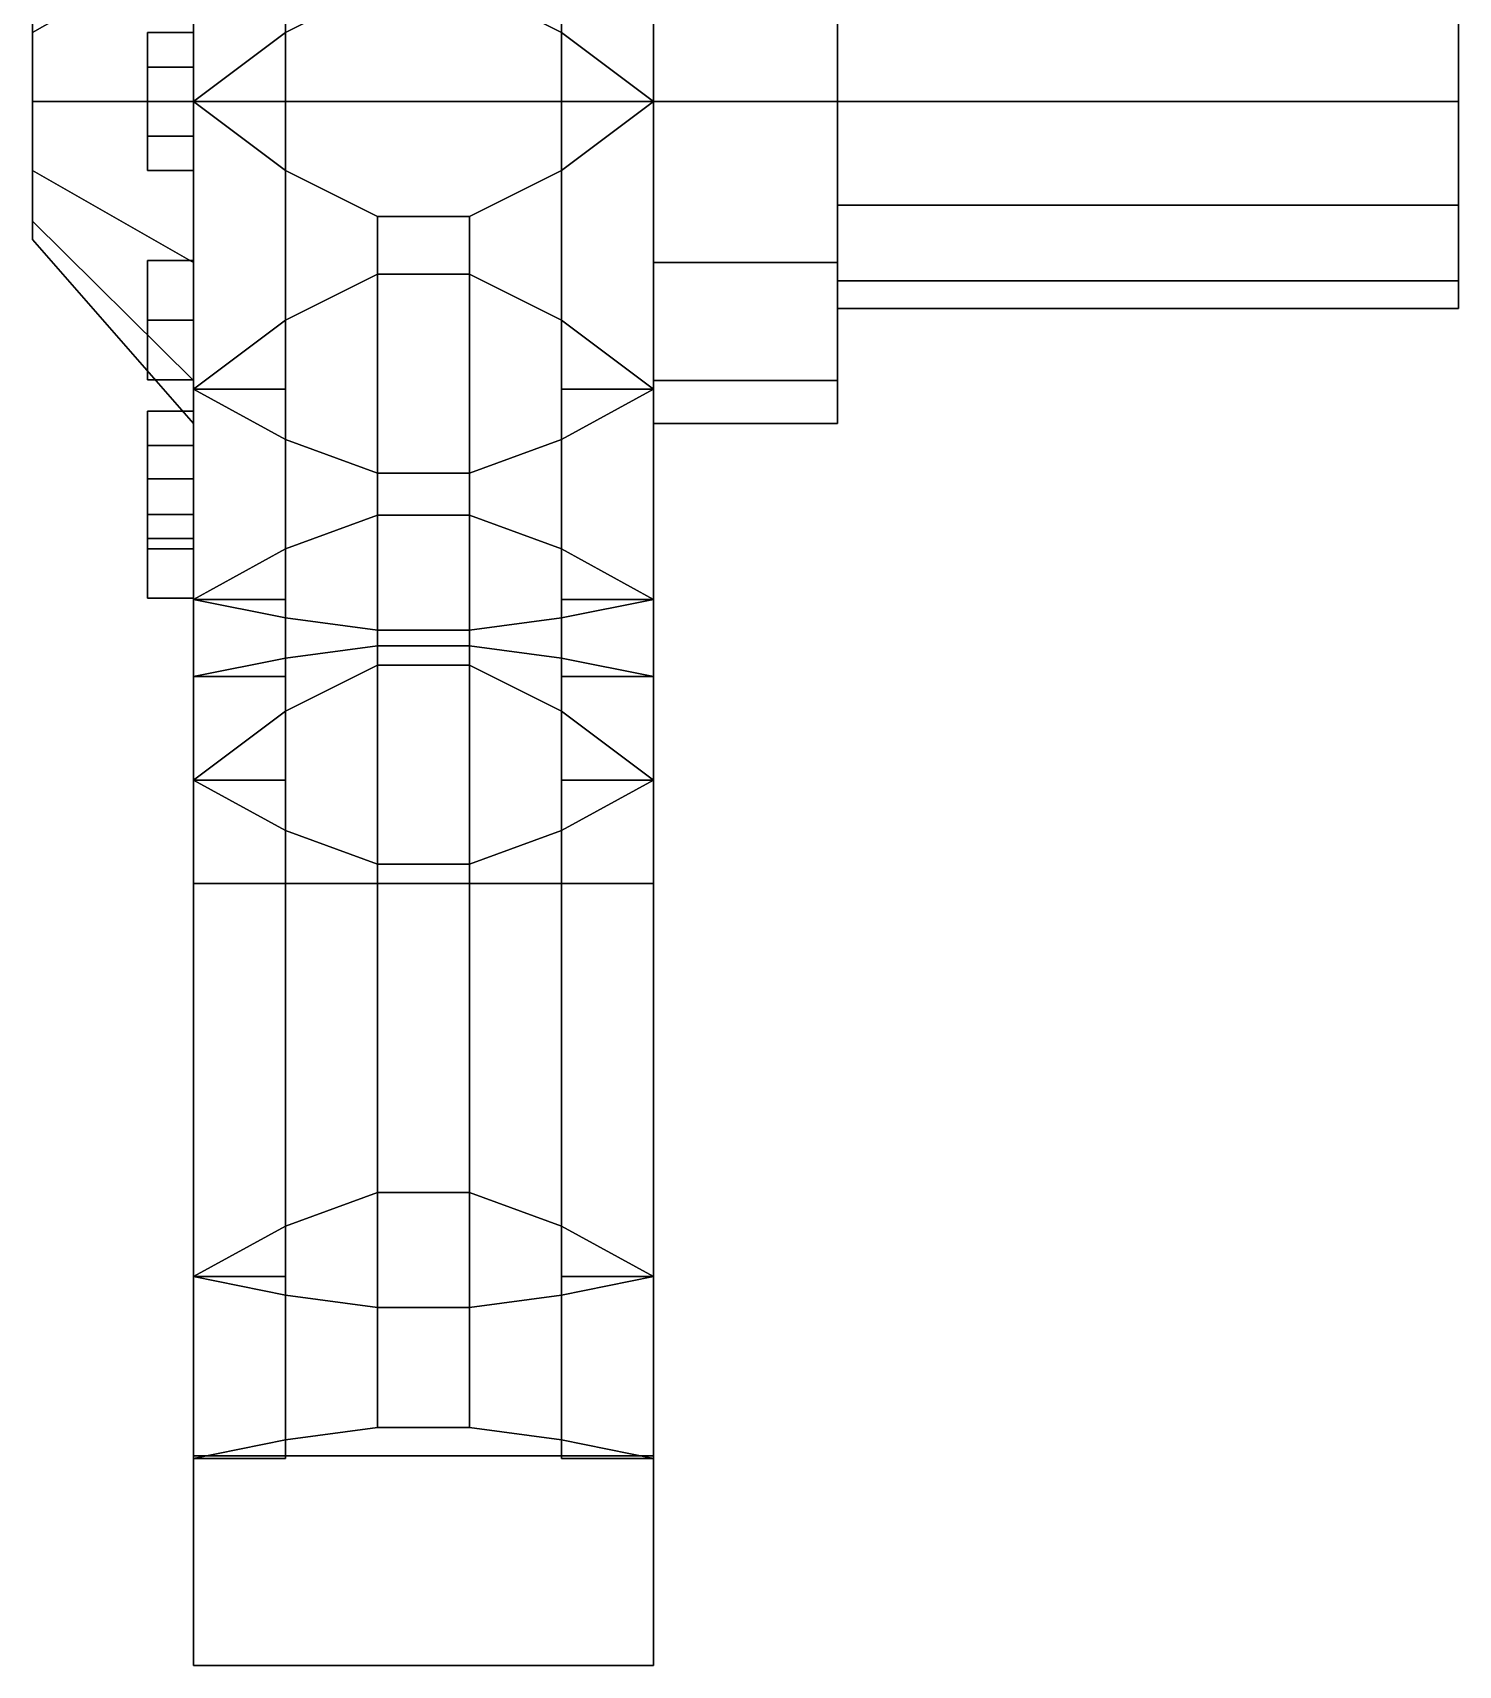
# Model space of a CAD drawing. Extents: x -0.93 to 0.93, y -0.68 to 0.68.
# Drawn here: x -0.93 to -0.31, y -0.68 to 0.03 of the extents above; entities that cross this region are included whole.
import ezdxf

# ---------------------------------------------------------------- set-up
doc = ezdxf.new("R2010")
doc.units = 0
doc.layers.add('WHEELS', color=2, linetype='CONTINUOUS')

msp = doc.modelspace()

# ---------------------------------------------------------------- linework, layer by layer
at = {"layer": 'WHEELS'}
for points in [[(-0.86, 0, -0.59), (-0.86, 0.295, -0.51095), (-0.86, 0.34, -0.5889), (-0.86, 0, -0.68)], [(-0.86, 0, -0.68), (-0.86, 0.34, -0.5889), (-0.66, 0.34, -0.5889), (-0.66, 0, -0.68)], [(-0.86, 0.295, 0.51095), (-0.86, 0, 0.59), (-0.86, 0, 0.68), (-0.86, 0.34, 0.5889)], [(-0.86, 0.34, 0.5889), (-0.86, 0, 0.68), (-0.66, 0, 0.68), (-0.66, 0.34, 0.5889)], [(-0.66, 0, -0.68), (-0.66, 0.34, -0.5889), (-0.66, 0.295, -0.51095), (-0.66, 0, -0.59)], [(-0.66, 0.34, 0.5889), (-0.66, 0, 0.68), (-0.66, 0, 0.59), (-0.66, 0.295, 0.51095)], [(-0.86, 0.295, -0.51095), (-0.86, 0, -0.59), (-0.82, 0.03, -0.58196), (-0.82, 0.265, -0.51899)], [(-0.86, 0, 0.59), (-0.86, 0.295, 0.51095), (-0.82, 0.265, 0.51899), (-0.82, 0.03, 0.58196)], [(-0.7, 0.265, -0.51899), (-0.7, 0.03, -0.58196), (-0.66, 0, -0.59), (-0.66, 0.295, -0.51095)], [(-0.7, 0.03, 0.58196), (-0.7, 0.265, 0.51899), (-0.66, 0.295, 0.51095), (-0.66, 0, 0.59)], [(-0.82, 0.265, -0.51899), (-0.82, 0.03, -0.58196), (-0.78, 0.05, -0.5766), (-0.78, 0.245, -0.52435)], [(-0.74, 0.245, -0.52435), (-0.74, 0.05, -0.5766), (-0.7, 0.03, -0.58196), (-0.7, 0.265, -0.51899)], [(-0.74, 0.05, 0.5766), (-0.74, 0.245, 0.52435), (-0.7, 0.265, 0.51899), (-0.7, 0.03, 0.58196)], [(-0.86, 0.07, 0.12124), (-0.86, 0.12124, 0.07), (-0.93, 0.05196, 0.03), (-0.93, 0.03, 0.05196)], [(-0.86, 0.015, -0.21598), (-0.86, 0.095, -0.19454), (-0.86, 0.125, -0.21651), (-0.86, 0, -0.25)], [(-0.86, 0, -0.25), (-0.86, 0.125, -0.21651), (-0.82, 0.095, -0.22454), (-0.82, 0.03, -0.24196)], [(-0.86, 0.095, 0.19454), (-0.86, 0.015, 0.21598), (-0.86, 0, 0.25), (-0.86, 0.125, 0.21651)], [(-0.86, 0.125, 0.21651), (-0.86, 0, 0.25), (-0.82, 0.03, 0.24196), (-0.82, 0.095, 0.22454)], [(-0.7, 0.03, -0.24196), (-0.7, 0.095, -0.22454), (-0.66, 0.125, -0.21651), (-0.66, 0, -0.25)], [(-0.7, 0.095, 0.22454), (-0.7, 0.03, 0.24196), (-0.66, 0, 0.25), (-0.66, 0.125, 0.21651)], [(-0.66, 0, -0.25), (-0.66, 0.125, -0.21651), (-0.66, 0.07, -0.12124), (-0.66, 0, -0.14)], [(-0.66, 0.125, 0.21651), (-0.66, 0, 0.25), (-0.66, 0, 0.14), (-0.66, 0.07, 0.12124)], [(-0.86, 0.015, -0.21598), (-0.86, 0.03, -0.19), (-0.86, 0.06902, -0.17954), (-0.86, 0.095, -0.19454)], [(-0.86, 0.095, 0.19454), (-0.86, 0.06902, 0.17954), (-0.86, 0.03, 0.19), (-0.86, 0.015, 0.21598)], [(-0.82, 0.03, -0.24196), (-0.82, 0.095, -0.22454), (-0.78, 0.075, -0.2299), (-0.78, 0.05, -0.2366)], [(-0.74, 0.05, -0.2366), (-0.74, 0.075, -0.2299), (-0.7, 0.095, -0.22454), (-0.7, 0.03, -0.24196)], [(-0.86, 0.07, -0.12124), (-0.86, 0, -0.14), (-0.93, 0, -0.06), (-0.93, 0.03, -0.05196)], [(-0.86, 0, 0.14), (-0.86, 0.07, 0.12124), (-0.93, 0.03, 0.05196), (-0.93, 0, 0.06)], [(-0.86, 0.015, -0.16402), (-0.86, 0, -0.14), (-0.86, 0.07, -0.12124), (-0.86, 0.06902, -0.14954)], [(-0.86, 0.06902, 0.14954), (-0.86, 0.07, 0.12124), (-0.86, 0, 0.14), (-0.86, 0.015, 0.16402)], [(-0.86, 0.03, -0.19), (-0.86, 0.015, -0.16402), (-0.86, 0.06902, -0.14954), (-0.86, 0.06902, -0.17954)], [(-0.86, 0.06902, 0.17954), (-0.86, 0.06902, 0.14954), (-0.86, 0.015, 0.16402), (-0.86, 0.03, 0.19)], [(-0.66, 0, -0.14), (-0.66, 0.07, -0.12124), (-0.58, 0.07, -0.12124), (-0.58, 0, -0.14)], [(-0.66, 0.07, 0.12124), (-0.66, 0, 0.14), (-0.58, 0, 0.14), (-0.58, 0.07, 0.12124)], [(-0.58, 0, -0.14), (-0.58, 0.07, -0.12124), (-0.58, 0.045, -0.07794), (-0.58, 0, -0.09)], [(-0.58, 0.07, 0.12124), (-0.58, 0, 0.14), (-0.58, 0, 0.09), (-0.58, 0.045, 0.07794)], [(-0.93, -0.05196, -0.03), (-0.93, 0.06), (-0.93, 0.05196, -0.03), (-0.93, -0.03, -0.05196)], [(-0.93, -0.06), (-0.93, 0.05196, 0.03), (-0.93, 0.06), (-0.93, -0.05196, -0.03)], [(-0.93, -0.03, -0.05196), (-0.93, 0.05196, -0.03), (-0.93, 0.03, -0.05196), (-0.93, 0, -0.06)], [(-0.93, -0.05196, 0.03), (-0.93, 0.03, 0.05196), (-0.93, 0.05196, 0.03), (-0.93, -0.06)], [(-0.82, 0.03, -0.58196), (-0.82, 0.03, -0.24196), (-0.78, 0.05, -0.2366), (-0.78, 0.05, -0.5766)], [(-0.74, 0.05, -0.5766), (-0.74, 0.05, -0.2366), (-0.7, 0.03, -0.24196), (-0.7, 0.03, -0.58196)], [(-0.58, 0, -0.09), (-0.58, 0.045, -0.07794), (-0.31, 0.045, -0.07794), (-0.31, 0, -0.09)], [(-0.58, 0.045, 0.07794), (-0.58, 0, 0.09), (-0.31, 0, 0.09), (-0.31, 0.045, 0.07794)], [(-0.93, -0.03, 0.05196), (-0.93, 0, 0.06), (-0.93, 0.03, 0.05196), (-0.93, -0.05196, 0.03)], [(-0.88, 0.03, -0.19), (-0.88, 0.015, -0.16402), (-0.86, 0.015, -0.16402), (-0.86, 0.03, -0.19)], [(-0.88, -0.015, -0.16402), (-0.88, 0.015, -0.16402), (-0.88, 0.03, -0.19), (-0.88, -0.03, -0.19)], [(-0.88, 0.015, -0.21598), (-0.88, 0.03, -0.19), (-0.86, 0.03, -0.19), (-0.86, 0.015, -0.21598)], [(-0.88, -0.03, -0.19), (-0.88, 0.03, -0.19), (-0.88, 0.015, -0.21598), (-0.88, -0.015, -0.21598)], [(-0.88, 0.03, 0.19), (-0.88, -0.03, 0.19), (-0.88, -0.015, 0.21598), (-0.88, 0.015, 0.21598)], [(-0.88, 0.03, 0.19), (-0.88, 0.015, 0.21598), (-0.86, 0.015, 0.21598), (-0.86, 0.03, 0.19)], [(-0.88, 0.015, 0.16402), (-0.88, -0.015, 0.16402), (-0.88, -0.03, 0.19), (-0.88, 0.03, 0.19)], [(-0.88, 0.015, 0.16402), (-0.88, 0.03, 0.19), (-0.86, 0.03, 0.19), (-0.86, 0.015, 0.16402)], [(-0.86, 0, -0.59), (-0.82, 0, -0.59), (-0.82, 0.03, -0.58196), (-0.86, 0, -0.59)], [(-0.86, 0, -0.25), (-0.86, 0, -0.25), (-0.82, 0.03, -0.24196), (-0.82, 0, -0.25)], [(-0.86, 0, 0.25), (-0.86, 0, 0.25), (-0.82, 0, 0.25), (-0.82, 0.03, 0.24196)], [(-0.86, 0, 0.59), (-0.82, 0.03, 0.58196), (-0.82, 0, 0.59), (-0.86, 0, 0.59)], [(-0.82, 0, -0.59), (-0.82, 0, -0.25), (-0.82, 0.03, -0.24196), (-0.82, 0.03, -0.58196)], [(-0.82, 0.03, 0.58196), (-0.82, 0.03, 0.24196), (-0.82, 0, 0.25), (-0.82, 0, 0.59)], [(-0.7, 0.03, -0.58196), (-0.7, 0.03, -0.24196), (-0.7, 0, -0.25), (-0.7, 0, -0.59)], [(-0.7, 0.03, -0.58196), (-0.7, 0, -0.59), (-0.66, 0, -0.59)], [(-0.7, 0.03, -0.24196), (-0.66, 0, -0.25), (-0.66, 0, -0.25), (-0.7, 0, -0.25)], [(-0.7, 0, 0.59), (-0.7, 0, 0.25), (-0.7, 0.03, 0.24196), (-0.7, 0.03, 0.58196)], [(-0.7, 0, 0.25), (-0.66, 0, 0.25), (-0.66, 0, 0.25), (-0.7, 0.03, 0.24196)], [(-0.7, 0, 0.59), (-0.7, 0.03, 0.58196), (-0.66, 0, 0.59)], [(-0.88, -0.015, -0.21598), (-0.88, 0.015, -0.21598), (-0.86, 0.015, -0.21598), (-0.86, -0.015, -0.21598)], [(-0.88, 0.015, -0.16402), (-0.88, -0.015, -0.16402), (-0.86, -0.015, -0.16402), (-0.86, 0.015, -0.16402)], [(-0.88, -0.015, 0.16402), (-0.88, 0.015, 0.16402), (-0.86, 0.015, 0.16402), (-0.86, -0.015, 0.16402)], [(-0.88, 0.015, 0.21598), (-0.88, -0.015, 0.21598), (-0.86, -0.015, 0.21598), (-0.86, 0.015, 0.21598)], [(-0.86, -0.015, -0.21598), (-0.86, 0.015, -0.21598), (-0.86, 0, -0.25)], [(-0.86, 0.015, -0.16402), (-0.86, -0.015, -0.16402), (-0.86, 0, -0.14)], [(-0.86, -0.015, 0.16402), (-0.86, 0.015, 0.16402), (-0.86, 0, 0.14)], [(-0.86, 0.015, 0.21598), (-0.86, -0.015, 0.21598), (-0.86, 0, 0.25)], [(-0.86, 0, -0.14), (-0.86, -0.07, -0.12124), (-0.93, -0.03, -0.05196), (-0.93, 0, -0.06)], [(-0.86, -0.07, 0.12124), (-0.86, 0, 0.14), (-0.93, 0, 0.06), (-0.93, -0.03, 0.05196)], [(-0.86, -0.295, -0.51095), (-0.86, 0, -0.59), (-0.86, 0, -0.68), (-0.86, -0.34, -0.5889)], [(-0.86, 0, -0.59), (-0.86, -0.295, -0.51095), (-0.82, -0.265, -0.51899), (-0.82, -0.03, -0.58196)], [(-0.86, 0, -0.59), (-0.82, -0.03, -0.58196), (-0.82, 0, -0.59), (-0.86, 0, -0.59)], [(-0.86, -0.34, -0.5889), (-0.86, 0, -0.68), (-0.66, 0, -0.68), (-0.66, -0.34, -0.5889)], [(-0.86, -0.06902, -0.14954), (-0.86, -0.07, -0.12124), (-0.86, 0, -0.14), (-0.86, -0.015, -0.16402)], [(-0.86, 0, -0.25), (-0.86, 0, -0.25), (-0.82, 0, -0.25), (-0.82, -0.03, -0.24196)], [(-0.86, -0.125, -0.21651), (-0.86, 0, -0.25), (-0.82, -0.03, -0.24196), (-0.82, -0.095, -0.22454)], [(-0.86, 0, 0.59), (-0.86, -0.295, 0.51095), (-0.86, -0.34, 0.5889), (-0.86, 0, 0.68)], [(-0.86, -0.295, 0.51095), (-0.86, 0, 0.59), (-0.82, -0.03, 0.58196), (-0.82, -0.265, 0.51899)], [(-0.86, -0.015, 0.21598), (-0.86, -0.095, 0.19454), (-0.86, -0.125, 0.21651), (-0.86, 0, 0.25)], [(-0.86, -0.015, 0.16402), (-0.86, 0, 0.14), (-0.86, -0.07, 0.12124), (-0.86, -0.06902, 0.14954)], [(-0.86, 0, 0.25), (-0.86, 0, 0.25), (-0.82, -0.03, 0.24196), (-0.82, 0, 0.25)], [(-0.86, 0, 0.25), (-0.86, -0.125, 0.21651), (-0.82, -0.095, 0.22454), (-0.82, -0.03, 0.24196)], [(-0.86, 0, 0.59), (-0.82, 0, 0.59), (-0.82, -0.03, 0.58196), (-0.86, 0, 0.59)], [(-0.86, 0, 0.68), (-0.86, -0.34, 0.5889), (-0.66, -0.34, 0.5889), (-0.66, 0, 0.68)], [(-0.82, -0.03, -0.58196), (-0.82, -0.03, -0.24196), (-0.82, 0, -0.25), (-0.82, 0, -0.59)], [(-0.82, 0, 0.59), (-0.82, 0, 0.25), (-0.82, -0.03, 0.24196), (-0.82, -0.03, 0.58196)], [(-0.7, 0, -0.59), (-0.7, 0, -0.25), (-0.7, -0.03, -0.24196), (-0.7, -0.03, -0.58196)], [(-0.7, -0.03, -0.58196), (-0.7, -0.265, -0.51899), (-0.66, -0.295, -0.51095), (-0.66, 0, -0.59)], [(-0.7, 0, -0.59), (-0.7, -0.03, -0.58196), (-0.66, 0, -0.59)], [(-0.7, 0, -0.25), (-0.66, 0, -0.25), (-0.66, 0, -0.25), (-0.7, -0.03, -0.24196)], [(-0.7, -0.095, -0.22454), (-0.7, -0.03, -0.24196), (-0.66, 0, -0.25), (-0.66, -0.125, -0.21651)], [(-0.7, -0.265, 0.51899), (-0.7, -0.03, 0.58196), (-0.66, 0, 0.59), (-0.66, -0.295, 0.51095)], [(-0.7, -0.03, 0.58196), (-0.7, -0.03, 0.24196), (-0.7, 0, 0.25), (-0.7, 0, 0.59)], [(-0.7, -0.03, 0.24196), (-0.66, 0, 0.25), (-0.66, 0, 0.25), (-0.7, 0, 0.25)], [(-0.7, -0.03, 0.24196), (-0.7, -0.095, 0.22454), (-0.66, -0.125, 0.21651), (-0.66, 0, 0.25)], [(-0.7, -0.03, 0.58196), (-0.7, 0, 0.59), (-0.66, 0, 0.59)], [(-0.66, -0.34, -0.5889), (-0.66, 0, -0.68), (-0.66, 0, -0.59), (-0.66, -0.295, -0.51095)], [(-0.66, -0.125, -0.21651), (-0.66, 0, -0.25), (-0.66, 0, -0.14), (-0.66, -0.07, -0.12124)], [(-0.66, 0, 0.68), (-0.66, -0.34, 0.5889), (-0.66, -0.295, 0.51095), (-0.66, 0, 0.59)], [(-0.58, -0.07, -0.12124), (-0.58, 0, -0.14), (-0.58, 0, -0.09), (-0.58, -0.045, -0.07794)], [(-0.58, -0.045, -0.07794), (-0.58, 0, -0.09), (-0.31, 0, -0.09), (-0.31, -0.045, -0.07794)], [(-0.58, 0, 0.09), (-0.58, -0.045, 0.07794), (-0.31, -0.045, 0.07794), (-0.31, 0, 0.09)], [(-0.58, 0, 0.14), (-0.58, -0.07, 0.12124), (-0.58, -0.045, 0.07794), (-0.58, 0, 0.09)], [(-0.86, -0.095, -0.19454), (-0.86, -0.015, -0.21598), (-0.86, 0, -0.25), (-0.86, -0.125, -0.21651)], [(-0.66, -0.07, -0.12124), (-0.66, 0, -0.14), (-0.58, 0, -0.14), (-0.58, -0.07, -0.12124)], [(-0.66, 0, 0.25), (-0.66, -0.125, 0.21651), (-0.66, -0.07, 0.12124), (-0.66, 0, 0.14)], [(-0.66, 0, 0.14), (-0.66, -0.07, 0.12124), (-0.58, -0.07, 0.12124), (-0.58, 0, 0.14)], [(-0.88, -0.015, -0.16402), (-0.88, -0.03, -0.19), (-0.86, -0.03, -0.19), (-0.86, -0.015, -0.16402)], [(-0.88, -0.03, -0.19), (-0.88, -0.015, -0.21598), (-0.86, -0.015, -0.21598), (-0.86, -0.03, -0.19)], [(-0.88, -0.015, 0.21598), (-0.88, -0.03, 0.19), (-0.86, -0.03, 0.19), (-0.86, -0.015, 0.21598)], [(-0.88, -0.03, 0.19), (-0.88, -0.015, 0.16402), (-0.86, -0.015, 0.16402), (-0.86, -0.03, 0.19)], [(-0.86, -0.06902, -0.17954), (-0.86, -0.06902, -0.14954), (-0.86, -0.015, -0.16402), (-0.86, -0.03, -0.19)], [(-0.86, -0.095, -0.19454), (-0.86, -0.06902, -0.17954), (-0.86, -0.03, -0.19), (-0.86, -0.015, -0.21598)], [(-0.86, -0.015, 0.21598), (-0.86, -0.03, 0.19), (-0.86, -0.06902, 0.17954), (-0.86, -0.095, 0.19454)], [(-0.86, -0.03, 0.19), (-0.86, -0.015, 0.16402), (-0.86, -0.06902, 0.14954), (-0.86, -0.06902, 0.17954)], [(-0.86, -0.07, -0.12124), (-0.86, -0.12124, -0.07), (-0.93, -0.05196, -0.03), (-0.93, -0.03, -0.05196)], [(-0.86, -0.12124, 0.07), (-0.86, -0.07, 0.12124), (-0.93, -0.03, 0.05196), (-0.93, -0.05196, 0.03)], [(-0.78, -0.05, -0.5766), (-0.78, -0.05, -0.2366), (-0.82, -0.03, -0.24196), (-0.82, -0.03, -0.58196)], [(-0.82, -0.03, -0.58196), (-0.82, -0.265, -0.51899), (-0.78, -0.245, -0.52435), (-0.78, -0.05, -0.5766)], [(-0.82, -0.095, -0.22454), (-0.82, -0.03, -0.24196), (-0.78, -0.05, -0.2366), (-0.78, -0.075, -0.2299)], [(-0.82, -0.265, 0.51899), (-0.82, -0.03, 0.58196), (-0.78, -0.05, 0.5766), (-0.78, -0.245, 0.52435)], [(-0.82, -0.03, 0.58196), (-0.82, -0.03, 0.24196), (-0.78, -0.05, 0.2366), (-0.78, -0.05, 0.5766)], [(-0.82, -0.03, 0.24196), (-0.82, -0.095, 0.22454), (-0.78, -0.075, 0.2299), (-0.78, -0.05, 0.2366)], [(-0.7, -0.03, -0.58196), (-0.7, -0.03, -0.24196), (-0.74, -0.05, -0.2366), (-0.74, -0.05, -0.5766)], [(-0.74, -0.05, -0.5766), (-0.74, -0.245, -0.52435), (-0.7, -0.265, -0.51899), (-0.7, -0.03, -0.58196)], [(-0.74, -0.075, -0.2299), (-0.74, -0.05, -0.2366), (-0.7, -0.03, -0.24196), (-0.7, -0.095, -0.22454)], [(-0.74, -0.245, 0.52435), (-0.74, -0.05, 0.5766), (-0.7, -0.03, 0.58196), (-0.7, -0.265, 0.51899)], [(-0.74, -0.05, 0.5766), (-0.74, -0.05, 0.2366), (-0.7, -0.03, 0.24196), (-0.7, -0.03, 0.58196)], [(-0.74, -0.05, 0.2366), (-0.74, -0.075, 0.2299), (-0.7, -0.095, 0.22454), (-0.7, -0.03, 0.24196)], [(-0.58, -0.12124, -0.07), (-0.58, -0.07, -0.12124), (-0.58, -0.045, -0.07794), (-0.58, -0.07794, -0.045)], [(-0.58, -0.07794, -0.045), (-0.58, -0.045, -0.07794), (-0.31, -0.045, -0.07794), (-0.31, -0.07794, -0.045)], [(-0.58, -0.045, 0.07794), (-0.58, -0.07794, 0.045), (-0.31, -0.07794, 0.045), (-0.31, -0.045, 0.07794)], [(-0.58, -0.07, 0.12124), (-0.58, -0.12124, 0.07), (-0.58, -0.07794, 0.045), (-0.58, -0.045, 0.07794)], [(-0.86, -0.12124, -0.07), (-0.86, -0.14), (-0.93, -0.06), (-0.93, -0.05196, -0.03)], [(-0.86, -0.14), (-0.86, -0.12124, 0.07), (-0.93, -0.05196, 0.03), (-0.93, -0.06)], [(-0.74, -0.05, -0.5766), (-0.74, -0.05, -0.2366), (-0.78, -0.05, -0.2366), (-0.78, -0.05, -0.5766)], [(-0.78, -0.05, -0.5766), (-0.78, -0.245, -0.52435), (-0.74, -0.245, -0.52435), (-0.74, -0.05, -0.5766)], [(-0.78, -0.075, -0.2299), (-0.78, -0.05, -0.2366), (-0.74, -0.05, -0.2366), (-0.74, -0.075, -0.2299)], [(-0.78, -0.245, 0.52435), (-0.78, -0.05, 0.5766), (-0.74, -0.05, 0.5766), (-0.74, -0.245, 0.52435)], [(-0.78, -0.05, 0.5766), (-0.78, -0.05, 0.2366), (-0.74, -0.05, 0.2366), (-0.74, -0.05, 0.5766)], [(-0.78, -0.05, 0.2366), (-0.78, -0.075, 0.2299), (-0.74, -0.075, 0.2299), (-0.74, -0.05, 0.2366)], [(-0.88, -0.06902, -0.17954), (-0.88, -0.06902, -0.14954), (-0.86, -0.06902, -0.14954), (-0.86, -0.06902, -0.17954)], [(-0.88, -0.06902, -0.14954), (-0.88, -0.095, -0.13454), (-0.86, -0.095, -0.13454), (-0.86, -0.06902, -0.14954)], [(-0.88, -0.095, -0.13454), (-0.88, -0.06902, -0.14954), (-0.88, -0.06902, -0.17954), (-0.88, -0.12098, -0.14954)], [(-0.88, -0.095, -0.19454), (-0.88, -0.06902, -0.17954), (-0.86, -0.06902, -0.17954), (-0.86, -0.095, -0.19454)], [(-0.88, -0.12098, -0.14954), (-0.88, -0.06902, -0.17954), (-0.88, -0.095, -0.19454), (-0.88, -0.12098, -0.17954)], [(-0.88, -0.095, 0.13454), (-0.88, -0.06902, 0.14954), (-0.86, -0.06902, 0.14954), (-0.86, -0.095, 0.13454)], [(-0.88, -0.06902, 0.14954), (-0.88, -0.06902, 0.17954), (-0.86, -0.06902, 0.17954), (-0.86, -0.06902, 0.14954)], [(-0.88, -0.06902, 0.14954), (-0.88, -0.095, 0.13454), (-0.88, -0.12098, 0.14954), (-0.88, -0.06902, 0.17954)], [(-0.88, -0.06902, 0.17954), (-0.88, -0.095, 0.19454), (-0.86, -0.095, 0.19454), (-0.86, -0.06902, 0.17954)], [(-0.88, -0.06902, 0.17954), (-0.88, -0.12098, 0.14954), (-0.88, -0.12098, 0.17954), (-0.88, -0.095, 0.19454)], [(-0.86, -0.06902, -0.14954), (-0.86, -0.095, -0.13454), (-0.86, -0.07, -0.12124)], [(-0.86, -0.095, 0.13454), (-0.86, -0.06902, 0.14954), (-0.86, -0.07, 0.12124)], [(-0.86, -0.13454, -0.095), (-0.86, -0.12124, -0.07), (-0.86, -0.07, -0.12124), (-0.86, -0.095, -0.13454)], [(-0.86, -0.095, 0.13454), (-0.86, -0.07, 0.12124), (-0.86, -0.12124, 0.07), (-0.86, -0.13454, 0.095)], [(-0.66, -0.12124, -0.07), (-0.66, -0.07, -0.12124), (-0.58, -0.07, -0.12124), (-0.58, -0.12124, -0.07)], [(-0.66, -0.21651, -0.125), (-0.66, -0.125, -0.21651), (-0.66, -0.07, -0.12124), (-0.66, -0.12124, -0.07)], [(-0.66, -0.125, 0.21651), (-0.66, -0.21651, 0.125), (-0.66, -0.12124, 0.07), (-0.66, -0.07, 0.12124)], [(-0.66, -0.07, 0.12124), (-0.66, -0.12124, 0.07), (-0.58, -0.12124, 0.07), (-0.58, -0.07, 0.12124)], [(-0.82, -0.265, -0.51899), (-0.82, -0.095, -0.22454), (-0.78, -0.075, -0.2299), (-0.78, -0.245, -0.52435)], [(-0.78, -0.245, 0.52435), (-0.78, -0.075, 0.2299), (-0.82, -0.095, 0.22454), (-0.82, -0.265, 0.51899)], [(-0.78, -0.245, -0.52435), (-0.78, -0.075, -0.2299), (-0.74, -0.075, -0.2299), (-0.74, -0.245, -0.52435)], [(-0.74, -0.245, 0.52435), (-0.74, -0.075, 0.2299), (-0.78, -0.075, 0.2299), (-0.78, -0.245, 0.52435)], [(-0.74, -0.245, -0.52435), (-0.74, -0.075, -0.2299), (-0.7, -0.095, -0.22454), (-0.7, -0.265, -0.51899)], [(-0.7, -0.265, 0.51899), (-0.7, -0.095, 0.22454), (-0.74, -0.075, 0.2299), (-0.74, -0.245, 0.52435)], [(-0.58, -0.09), (-0.58, -0.07794, -0.045), (-0.31, -0.07794, -0.045), (-0.31, -0.09)], [(-0.58, -0.07794, 0.045), (-0.58, -0.09), (-0.31, -0.09), (-0.31, -0.07794, 0.045)], [(-0.58, -0.12124, 0.07), (-0.58, -0.14), (-0.58, -0.09), (-0.58, -0.07794, 0.045)], [(-0.58, -0.14), (-0.58, -0.12124, -0.07), (-0.58, -0.07794, -0.045), (-0.58, -0.09)], [(-0.88, -0.12098, -0.17954), (-0.88, -0.095, -0.19454), (-0.86, -0.095, -0.19454), (-0.86, -0.12098, -0.17954)], [(-0.88, -0.095, -0.13454), (-0.88, -0.12098, -0.14954), (-0.86, -0.12098, -0.14954), (-0.86, -0.095, -0.13454)], [(-0.88, -0.095, 0.19454), (-0.88, -0.12098, 0.17954), (-0.86, -0.12098, 0.17954), (-0.86, -0.095, 0.19454)], [(-0.88, -0.12098, 0.14954), (-0.88, -0.095, 0.13454), (-0.86, -0.095, 0.13454), (-0.86, -0.12098, 0.14954)], [(-0.86, -0.14954, -0.12098), (-0.86, -0.13454, -0.095), (-0.86, -0.095, -0.13454), (-0.86, -0.12098, -0.14954)], [(-0.86, -0.12098, -0.17954), (-0.86, -0.095, -0.19454), (-0.86, -0.125, -0.21651)], [(-0.86, -0.125, -0.21651), (-0.86, -0.125, -0.21651), (-0.82, -0.095, -0.22454), (-0.82, -0.125, -0.21651)], [(-0.86, -0.095, 0.19454), (-0.86, -0.12098, 0.17954), (-0.86, -0.125, 0.21651)], [(-0.86, -0.12098, 0.14954), (-0.86, -0.095, 0.13454), (-0.86, -0.13454, 0.095), (-0.86, -0.14954, 0.12098)], [(-0.86, -0.125, 0.21651), (-0.86, -0.125, 0.21651), (-0.82, -0.125, 0.21651), (-0.82, -0.095, 0.22454)], [(-0.82, -0.295, -0.51095), (-0.82, -0.125, -0.21651), (-0.82, -0.095, -0.22454), (-0.82, -0.265, -0.51899)], [(-0.82, -0.265, 0.51899), (-0.82, -0.095, 0.22454), (-0.82, -0.125, 0.21651), (-0.82, -0.295, 0.51095)], [(-0.7, -0.265, -0.51899), (-0.7, -0.095, -0.22454), (-0.7, -0.125, -0.21651), (-0.7, -0.295, -0.51095)], [(-0.7, -0.095, -0.22454), (-0.66, -0.125, -0.21651), (-0.66, -0.125, -0.21651), (-0.7, -0.125, -0.21651)], [(-0.7, -0.125, 0.21651), (-0.66, -0.125, 0.21651), (-0.66, -0.125, 0.21651), (-0.7, -0.095, 0.22454)], [(-0.7, -0.295, 0.51095), (-0.7, -0.125, 0.21651), (-0.7, -0.095, 0.22454), (-0.7, -0.265, 0.51899)], [(-0.88, -0.12098, -0.14954), (-0.88, -0.12098, -0.17954), (-0.86, -0.12098, -0.17954), (-0.86, -0.12098, -0.14954)], [(-0.88, -0.12098, 0.17954), (-0.88, -0.12098, 0.14954), (-0.86, -0.12098, 0.14954), (-0.86, -0.12098, 0.17954)], [(-0.86, -0.17954, -0.12098), (-0.86, -0.12098, -0.17954), (-0.86, -0.125, -0.21651), (-0.86, -0.21651, -0.125)], [(-0.86, -0.17954, -0.12098), (-0.86, -0.14954, -0.12098), (-0.86, -0.12098, -0.14954), (-0.86, -0.12098, -0.17954)], [(-0.86, -0.12098, 0.17954), (-0.86, -0.17954, 0.12098), (-0.86, -0.21651, 0.125), (-0.86, -0.125, 0.21651)], [(-0.86, -0.12098, 0.17954), (-0.86, -0.12098, 0.14954), (-0.86, -0.14954, 0.12098), (-0.86, -0.17954, 0.12098)], [(-0.86, -0.13454, -0.095), (-0.86, -0.14954, -0.06902), (-0.86, -0.12124, -0.07)], [(-0.86, -0.16402, -0.015), (-0.86, -0.14), (-0.86, -0.12124, -0.07), (-0.86, -0.14954, -0.06902)], [(-0.86, -0.14954, 0.06902), (-0.86, -0.13454, 0.095), (-0.86, -0.12124, 0.07)], [(-0.86, -0.14954, 0.06902), (-0.86, -0.12124, 0.07), (-0.86, -0.14), (-0.86, -0.16402, 0.015)], [(-0.86, -0.125, -0.21651), (-0.86, -0.125, -0.21651), (-0.82, -0.125, -0.21651), (-0.82, -0.14696, -0.19454)], [(-0.86, -0.21651, -0.125), (-0.86, -0.125, -0.21651), (-0.82, -0.14696, -0.19454), (-0.82, -0.19454, -0.14696)], [(-0.86, -0.125, 0.21651), (-0.86, -0.125, 0.21651), (-0.82, -0.14696, 0.19454), (-0.82, -0.125, 0.21651)], [(-0.86, -0.125, 0.21651), (-0.86, -0.21651, 0.125), (-0.82, -0.19454, 0.14696), (-0.82, -0.14696, 0.19454)], [(-0.82, -0.31696, -0.48899), (-0.82, -0.14696, -0.19454), (-0.82, -0.125, -0.21651), (-0.82, -0.295, -0.51095)], [(-0.82, -0.295, 0.51095), (-0.82, -0.125, 0.21651), (-0.82, -0.14696, 0.19454), (-0.82, -0.31696, 0.48899)], [(-0.7, -0.295, -0.51095), (-0.7, -0.125, -0.21651), (-0.7, -0.14696, -0.19454), (-0.7, -0.31696, -0.48899)], [(-0.7, -0.125, -0.21651), (-0.66, -0.125, -0.21651), (-0.66, -0.125, -0.21651), (-0.7, -0.14696, -0.19454)], [(-0.7, -0.19454, -0.14696), (-0.7, -0.14696, -0.19454), (-0.66, -0.125, -0.21651), (-0.66, -0.21651, -0.125)], [(-0.7, -0.14696, 0.19454), (-0.66, -0.125, 0.21651), (-0.66, -0.125, 0.21651), (-0.7, -0.125, 0.21651)], [(-0.7, -0.14696, 0.19454), (-0.7, -0.19454, 0.14696), (-0.66, -0.21651, 0.125), (-0.66, -0.125, 0.21651)], [(-0.7, -0.31696, 0.48899), (-0.7, -0.14696, 0.19454), (-0.7, -0.125, 0.21651), (-0.7, -0.295, 0.51095)], [(-0.66, -0.25), (-0.66, -0.21651, -0.125), (-0.66, -0.12124, -0.07), (-0.66, -0.14)], [(-0.66, -0.14), (-0.66, -0.12124, -0.07), (-0.58, -0.12124, -0.07), (-0.58, -0.14)], [(-0.66, -0.12124, 0.07), (-0.66, -0.14), (-0.58, -0.14), (-0.58, -0.12124, 0.07)], [(-0.66, -0.21651, 0.125), (-0.66, -0.25), (-0.66, -0.14), (-0.66, -0.12124, 0.07)], [(-0.88, -0.14954, -0.12098), (-0.88, -0.13454, -0.095), (-0.86, -0.13454, -0.095), (-0.86, -0.14954, -0.12098)], [(-0.88, -0.14954, -0.06902), (-0.88, -0.13454, -0.095), (-0.88, -0.14954, -0.12098), (-0.88, -0.17954, -0.06902)], [(-0.88, -0.13454, -0.095), (-0.88, -0.14954, -0.06902), (-0.86, -0.14954, -0.06902), (-0.86, -0.13454, -0.095)], [(-0.88, -0.14954, 0.06902), (-0.88, -0.13454, 0.095), (-0.86, -0.13454, 0.095), (-0.86, -0.14954, 0.06902)], [(-0.88, -0.13454, 0.095), (-0.88, -0.14954, 0.12098), (-0.86, -0.14954, 0.12098), (-0.86, -0.13454, 0.095)], [(-0.88, -0.13454, 0.095), (-0.88, -0.14954, 0.06902), (-0.88, -0.17954, 0.06902), (-0.88, -0.14954, 0.12098)], [(-0.86, -0.16402, -0.015), (-0.86, -0.16402, 0.015), (-0.86, -0.14)], [(-0.78, -0.3316, -0.47435), (-0.78, -0.1616, -0.1799), (-0.82, -0.14696, -0.19454), (-0.82, -0.31696, -0.48899)], [(-0.82, -0.19454, -0.14696), (-0.82, -0.14696, -0.19454), (-0.78, -0.1616, -0.1799), (-0.78, -0.1799, -0.1616)], [(-0.82, -0.31696, 0.48899), (-0.82, -0.14696, 0.19454), (-0.78, -0.1616, 0.1799), (-0.78, -0.3316, 0.47435)], [(-0.82, -0.14696, 0.19454), (-0.82, -0.19454, 0.14696), (-0.78, -0.1799, 0.1616), (-0.78, -0.1616, 0.1799)], [(-0.7, -0.31696, -0.48899), (-0.7, -0.14696, -0.19454), (-0.74, -0.1616, -0.1799), (-0.74, -0.3316, -0.47435)], [(-0.74, -0.1799, -0.1616), (-0.74, -0.1616, -0.1799), (-0.7, -0.14696, -0.19454), (-0.7, -0.19454, -0.14696)], [(-0.74, -0.3316, 0.47435), (-0.74, -0.1616, 0.1799), (-0.7, -0.14696, 0.19454), (-0.7, -0.31696, 0.48899)], [(-0.74, -0.1616, 0.1799), (-0.74, -0.1799, 0.1616), (-0.7, -0.19454, 0.14696), (-0.7, -0.14696, 0.19454)], [(-0.88, -0.17954, -0.06902), (-0.88, -0.14954, -0.12098), (-0.88, -0.17954, -0.12098), (-0.88, -0.19454, -0.095)], [(-0.88, -0.17954, -0.12098), (-0.88, -0.14954, -0.12098), (-0.86, -0.14954, -0.12098), (-0.86, -0.17954, -0.12098)], [(-0.88, -0.14954, -0.06902), (-0.88, -0.17954, -0.06902), (-0.86, -0.17954, -0.06902), (-0.86, -0.14954, -0.06902)], [(-0.88, -0.17954, 0.06902), (-0.88, -0.14954, 0.06902), (-0.86, -0.14954, 0.06902), (-0.86, -0.17954, 0.06902)], [(-0.88, -0.14954, 0.12098), (-0.88, -0.17954, 0.12098), (-0.86, -0.17954, 0.12098), (-0.86, -0.14954, 0.12098)], [(-0.88, -0.14954, 0.12098), (-0.88, -0.17954, 0.06902), (-0.88, -0.19454, 0.095), (-0.88, -0.17954, 0.12098)], [(-0.86, -0.19, -0.03), (-0.86, -0.16402, -0.015), (-0.86, -0.14954, -0.06902), (-0.86, -0.17954, -0.06902)], [(-0.86, -0.17954, 0.06902), (-0.86, -0.14954, 0.06902), (-0.86, -0.16402, 0.015), (-0.86, -0.19, 0.03)], [(-0.74, -0.3316, -0.47435), (-0.74, -0.1616, -0.1799), (-0.78, -0.1616, -0.1799), (-0.78, -0.3316, -0.47435)], [(-0.78, -0.1799, -0.1616), (-0.78, -0.1616, -0.1799), (-0.74, -0.1616, -0.1799), (-0.74, -0.1799, -0.1616)], [(-0.78, -0.3316, 0.47435), (-0.78, -0.1616, 0.1799), (-0.74, -0.1616, 0.1799), (-0.74, -0.3316, 0.47435)], [(-0.78, -0.1616, 0.1799), (-0.78, -0.1799, 0.1616), (-0.74, -0.1799, 0.1616), (-0.74, -0.1616, 0.1799)], [(-0.88, -0.19, -0.03), (-0.88, -0.16402, -0.015), (-0.86, -0.16402, -0.015), (-0.86, -0.19, -0.03)], [(-0.88, -0.16402, -0.015), (-0.88, -0.16402, 0.015), (-0.86, -0.16402, 0.015), (-0.86, -0.16402, -0.015)], [(-0.88, -0.16402, 0.015), (-0.88, -0.19, 0.03), (-0.86, -0.19, 0.03), (-0.86, -0.16402, 0.015)], [(-0.88, -0.16402, 0.015), (-0.88, -0.16402, -0.015), (-0.88, -0.19, -0.03), (-0.88, -0.19, 0.03)], [(-0.88, -0.19454, -0.095), (-0.88, -0.17954, -0.12098), (-0.86, -0.17954, -0.12098), (-0.86, -0.19454, -0.095)], [(-0.88, -0.17954, -0.06902), (-0.88, -0.19454, -0.095), (-0.86, -0.19454, -0.095), (-0.86, -0.17954, -0.06902)], [(-0.88, -0.17954, 0.12098), (-0.88, -0.19454, 0.095), (-0.86, -0.19454, 0.095), (-0.86, -0.17954, 0.12098)], [(-0.88, -0.19454, 0.095), (-0.88, -0.17954, 0.06902), (-0.86, -0.17954, 0.06902), (-0.86, -0.19454, 0.095)], [(-0.86, -0.19454, -0.095), (-0.86, -0.17954, -0.12098), (-0.86, -0.21651, -0.125)], [(-0.86, -0.17954, 0.12098), (-0.86, -0.19454, 0.095), (-0.86, -0.21651, 0.125)], [(-0.86, -0.21598, -0.015), (-0.86, -0.19, -0.03), (-0.86, -0.17954, -0.06902), (-0.86, -0.19454, -0.095)], [(-0.86, -0.19454, 0.095), (-0.86, -0.17954, 0.06902), (-0.86, -0.19, 0.03), (-0.86, -0.21598, 0.015)], [(-0.82, -0.48899, -0.31696), (-0.82, -0.19454, -0.14696), (-0.78, -0.1799, -0.1616), (-0.78, -0.47435, -0.3316)], [(-0.78, -0.47435, 0.3316), (-0.78, -0.1799, 0.1616), (-0.82, -0.19454, 0.14696), (-0.82, -0.48899, 0.31696)], [(-0.78, -0.47435, -0.3316), (-0.78, -0.1799, -0.1616), (-0.74, -0.1799, -0.1616), (-0.74, -0.47435, -0.3316)], [(-0.74, -0.47435, 0.3316), (-0.74, -0.1799, 0.1616), (-0.78, -0.1799, 0.1616), (-0.78, -0.47435, 0.3316)], [(-0.74, -0.47435, -0.3316), (-0.74, -0.1799, -0.1616), (-0.7, -0.19454, -0.14696), (-0.7, -0.48899, -0.31696)], [(-0.7, -0.48899, 0.31696), (-0.7, -0.19454, 0.14696), (-0.74, -0.1799, 0.1616), (-0.74, -0.47435, 0.3316)], [(-0.88, -0.19, 0.03), (-0.88, -0.21598, 0.015), (-0.86, -0.21598, 0.015), (-0.86, -0.19, 0.03)], [(-0.88, -0.21598, -0.015), (-0.88, -0.19, -0.03), (-0.86, -0.19, -0.03), (-0.86, -0.21598, -0.015)], [(-0.88, -0.19, 0.03), (-0.88, -0.19, -0.03), (-0.88, -0.21598, -0.015), (-0.88, -0.21598, 0.015)], [(-0.86, -0.21598, -0.015), (-0.86, -0.19454, -0.095), (-0.86, -0.21651, -0.125), (-0.86, -0.25)], [(-0.86, -0.21651, -0.125), (-0.86, -0.21651, -0.125), (-0.82, -0.19454, -0.14696), (-0.82, -0.21651, -0.125)], [(-0.86, -0.19454, 0.095), (-0.86, -0.21598, 0.015), (-0.86, -0.25), (-0.86, -0.21651, 0.125)], [(-0.86, -0.21651, 0.125), (-0.86, -0.21651, 0.125), (-0.82, -0.21651, 0.125), (-0.82, -0.19454, 0.14696)], [(-0.82, -0.51095, -0.295), (-0.82, -0.21651, -0.125), (-0.82, -0.19454, -0.14696), (-0.82, -0.48899, -0.31696)], [(-0.82, -0.48899, 0.31696), (-0.82, -0.19454, 0.14696), (-0.82, -0.21651, 0.125), (-0.82, -0.51095, 0.295)], [(-0.7, -0.19454, -0.14696), (-0.66, -0.21651, -0.125), (-0.66, -0.21651, -0.125), (-0.7, -0.21651, -0.125)], [(-0.7, -0.48899, -0.31696), (-0.7, -0.19454, -0.14696), (-0.7, -0.21651, -0.125), (-0.7, -0.51095, -0.295)], [(-0.7, -0.51095, 0.295), (-0.7, -0.21651, 0.125), (-0.7, -0.19454, 0.14696), (-0.7, -0.48899, 0.31696)], [(-0.7, -0.21651, 0.125), (-0.66, -0.21651, 0.125), (-0.66, -0.21651, 0.125), (-0.7, -0.19454, 0.14696)], [(-0.88, -0.21598, 0.015), (-0.88, -0.21598, -0.015), (-0.86, -0.21598, -0.015), (-0.86, -0.21598, 0.015)], [(-0.86, -0.21598, 0.015), (-0.86, -0.21598, -0.015), (-0.86, -0.25)], [(-0.86, -0.21651, -0.125), (-0.86, -0.21651, -0.125), (-0.82, -0.21651, -0.125), (-0.82, -0.22454, -0.095)], [(-0.86, -0.25), (-0.86, -0.21651, -0.125), (-0.82, -0.22454, -0.095), (-0.82, -0.24196, -0.03)], [(-0.86, -0.21651, 0.125), (-0.86, -0.21651, 0.125), (-0.82, -0.22454, 0.095), (-0.82, -0.21651, 0.125)], [(-0.86, -0.21651, 0.125), (-0.86, -0.25), (-0.82, -0.24196, 0.03), (-0.82, -0.22454, 0.095)], [(-0.82, -0.51899, -0.265), (-0.82, -0.22454, -0.095), (-0.82, -0.21651, -0.125), (-0.82, -0.51095, -0.295)], [(-0.82, -0.51095, 0.295), (-0.82, -0.21651, 0.125), (-0.82, -0.22454, 0.095), (-0.82, -0.51899, 0.265)], [(-0.7, -0.21651, -0.125), (-0.66, -0.21651, -0.125), (-0.66, -0.21651, -0.125), (-0.7, -0.22454, -0.095)], [(-0.7, -0.24196, -0.03), (-0.7, -0.22454, -0.095), (-0.66, -0.21651, -0.125), (-0.66, -0.25)], [(-0.7, -0.51095, -0.295), (-0.7, -0.21651, -0.125), (-0.7, -0.22454, -0.095), (-0.7, -0.51899, -0.265)], [(-0.7, -0.51899, 0.265), (-0.7, -0.22454, 0.095), (-0.7, -0.21651, 0.125), (-0.7, -0.51095, 0.295)], [(-0.7, -0.22454, 0.095), (-0.66, -0.21651, 0.125), (-0.66, -0.21651, 0.125), (-0.7, -0.21651, 0.125)], [(-0.7, -0.22454, 0.095), (-0.7, -0.24196, 0.03), (-0.66, -0.25), (-0.66, -0.21651, 0.125)], [(-0.78, -0.52435, -0.245), (-0.78, -0.2299, -0.075), (-0.82, -0.22454, -0.095), (-0.82, -0.51899, -0.265)], [(-0.82, -0.51899, 0.265), (-0.82, -0.22454, 0.095), (-0.78, -0.2299, 0.075), (-0.78, -0.52435, 0.245)], [(-0.82, -0.24196, -0.03), (-0.82, -0.22454, -0.095), (-0.78, -0.2299, -0.075), (-0.78, -0.2366, -0.05)], [(-0.82, -0.22454, 0.095), (-0.82, -0.24196, 0.03), (-0.78, -0.2366, 0.05), (-0.78, -0.2299, 0.075)], [(-0.7, -0.51899, -0.265), (-0.7, -0.22454, -0.095), (-0.74, -0.2299, -0.075), (-0.74, -0.52435, -0.245)], [(-0.74, -0.52435, 0.245), (-0.74, -0.2299, 0.075), (-0.7, -0.22454, 0.095), (-0.7, -0.51899, 0.265)], [(-0.74, -0.2366, -0.05), (-0.74, -0.2299, -0.075), (-0.7, -0.22454, -0.095), (-0.7, -0.24196, -0.03)], [(-0.74, -0.2299, 0.075), (-0.74, -0.2366, 0.05), (-0.7, -0.24196, 0.03), (-0.7, -0.22454, 0.095)], [(-0.74, -0.52435, -0.245), (-0.74, -0.2299, -0.075), (-0.78, -0.2299, -0.075), (-0.78, -0.52435, -0.245)], [(-0.78, -0.52435, 0.245), (-0.78, -0.2299, 0.075), (-0.74, -0.2299, 0.075), (-0.74, -0.52435, 0.245)], [(-0.78, -0.2366, -0.05), (-0.78, -0.2299, -0.075), (-0.74, -0.2299, -0.075), (-0.74, -0.2366, -0.05)], [(-0.78, -0.2299, 0.075), (-0.78, -0.2366, 0.05), (-0.74, -0.2366, 0.05), (-0.74, -0.2299, 0.075)], [(-0.82, -0.58196, -0.03), (-0.82, -0.24196, -0.03), (-0.78, -0.2366, -0.05), (-0.78, -0.5766, -0.05)], [(-0.78, -0.5766, 0.05), (-0.78, -0.2366, 0.05), (-0.82, -0.24196, 0.03), (-0.82, -0.58196, 0.03)], [(-0.78, -0.5766, -0.05), (-0.78, -0.2366, -0.05), (-0.74, -0.2366, -0.05), (-0.74, -0.5766, -0.05)], [(-0.74, -0.5766, 0.05), (-0.74, -0.2366, 0.05), (-0.78, -0.2366, 0.05), (-0.78, -0.5766, 0.05)], [(-0.74, -0.5766, -0.05), (-0.74, -0.2366, -0.05), (-0.7, -0.24196, -0.03), (-0.7, -0.58196, -0.03)], [(-0.7, -0.58196, 0.03), (-0.7, -0.24196, 0.03), (-0.74, -0.2366, 0.05), (-0.74, -0.5766, 0.05)], [(-0.86, -0.25), (-0.86, -0.25), (-0.82, -0.24196, -0.03), (-0.82, -0.25)], [(-0.86, -0.25), (-0.86, -0.25), (-0.82, -0.25), (-0.82, -0.24196, 0.03)], [(-0.82, -0.59), (-0.82, -0.25), (-0.82, -0.24196, -0.03), (-0.82, -0.58196, -0.03)], [(-0.82, -0.58196, 0.03), (-0.82, -0.24196, 0.03), (-0.82, -0.25), (-0.82, -0.59)], [(-0.7, -0.58196, -0.03), (-0.7, -0.24196, -0.03), (-0.7, -0.25), (-0.7, -0.59)], [(-0.7, -0.59), (-0.7, -0.25), (-0.7, -0.24196, 0.03), (-0.7, -0.58196, 0.03)], [(-0.7, -0.24196, -0.03), (-0.66, -0.25), (-0.66, -0.25), (-0.7, -0.25)], [(-0.7, -0.25), (-0.66, -0.25), (-0.66, -0.25), (-0.7, -0.24196, 0.03)], [(-0.86, -0.295, -0.51095), (-0.82, -0.295, -0.51095), (-0.82, -0.265, -0.51899), (-0.86, -0.295, -0.51095)], [(-0.86, -0.295, 0.51095), (-0.82, -0.265, 0.51899), (-0.82, -0.295, 0.51095), (-0.86, -0.295, 0.51095)], [(-0.7, -0.265, -0.51899), (-0.7, -0.295, -0.51095), (-0.66, -0.295, -0.51095)], [(-0.7, -0.295, 0.51095), (-0.7, -0.265, 0.51899), (-0.66, -0.295, 0.51095)], [(-0.86, -0.51095, -0.295), (-0.86, -0.295, -0.51095), (-0.86, -0.34, -0.5889), (-0.86, -0.5889, -0.34)], [(-0.86, -0.295, -0.51095), (-0.86, -0.51095, -0.295), (-0.82, -0.48899, -0.31696), (-0.82, -0.31696, -0.48899)], [(-0.86, -0.295, -0.51095), (-0.82, -0.31696, -0.48899), (-0.82, -0.295, -0.51095), (-0.86, -0.295, -0.51095)], [(-0.86, -0.295, 0.51095), (-0.86, -0.51095, 0.295), (-0.86, -0.5889, 0.34), (-0.86, -0.34, 0.5889)], [(-0.86, -0.51095, 0.295), (-0.86, -0.295, 0.51095), (-0.82, -0.31696, 0.48899), (-0.82, -0.48899, 0.31696)], [(-0.86, -0.295, 0.51095), (-0.82, -0.295, 0.51095), (-0.82, -0.31696, 0.48899), (-0.86, -0.295, 0.51095)], [(-0.7, -0.31696, -0.48899), (-0.7, -0.48899, -0.31696), (-0.66, -0.51095, -0.295), (-0.66, -0.295, -0.51095)], [(-0.7, -0.295, -0.51095), (-0.7, -0.31696, -0.48899), (-0.66, -0.295, -0.51095)], [(-0.7, -0.48899, 0.31696), (-0.7, -0.31696, 0.48899), (-0.66, -0.295, 0.51095), (-0.66, -0.51095, 0.295)], [(-0.7, -0.31696, 0.48899), (-0.7, -0.295, 0.51095), (-0.66, -0.295, 0.51095)], [(-0.66, -0.5889, -0.34), (-0.66, -0.34, -0.5889), (-0.66, -0.295, -0.51095), (-0.66, -0.51095, -0.295)], [(-0.66, -0.34, 0.5889), (-0.66, -0.5889, 0.34), (-0.66, -0.51095, 0.295), (-0.66, -0.295, 0.51095)], [(-0.82, -0.31696, -0.48899), (-0.82, -0.48899, -0.31696), (-0.78, -0.47435, -0.3316), (-0.78, -0.3316, -0.47435)], [(-0.82, -0.48899, 0.31696), (-0.82, -0.31696, 0.48899), (-0.78, -0.3316, 0.47435), (-0.78, -0.47435, 0.3316)], [(-0.74, -0.3316, -0.47435), (-0.74, -0.47435, -0.3316), (-0.7, -0.48899, -0.31696), (-0.7, -0.31696, -0.48899)], [(-0.74, -0.47435, 0.3316), (-0.74, -0.3316, 0.47435), (-0.7, -0.31696, 0.48899), (-0.7, -0.48899, 0.31696)], [(-0.78, -0.3316, -0.47435), (-0.78, -0.47435, -0.3316), (-0.74, -0.47435, -0.3316), (-0.74, -0.3316, -0.47435)], [(-0.78, -0.47435, 0.3316), (-0.78, -0.3316, 0.47435), (-0.74, -0.3316, 0.47435), (-0.74, -0.47435, 0.3316)], [(-0.86, -0.5889, -0.34), (-0.86, -0.34, -0.5889), (-0.66, -0.34, -0.5889), (-0.66, -0.5889, -0.34)], [(-0.86, -0.34, 0.5889), (-0.86, -0.5889, 0.34), (-0.66, -0.5889, 0.34), (-0.66, -0.34, 0.5889)], [(-0.86, -0.51095, -0.295), (-0.82, -0.51095, -0.295), (-0.82, -0.48899, -0.31696), (-0.86, -0.51095, -0.295)], [(-0.86, -0.51095, 0.295), (-0.82, -0.48899, 0.31696), (-0.82, -0.51095, 0.295), (-0.86, -0.51095, 0.295)], [(-0.7, -0.48899, -0.31696), (-0.7, -0.51095, -0.295), (-0.66, -0.51095, -0.295)], [(-0.7, -0.51095, 0.295), (-0.7, -0.48899, 0.31696), (-0.66, -0.51095, 0.295)], [(-0.86, -0.59), (-0.86, -0.51095, -0.295), (-0.86, -0.5889, -0.34), (-0.86, -0.68)], [(-0.86, -0.51095, -0.295), (-0.86, -0.59), (-0.82, -0.58196, -0.03), (-0.82, -0.51899, -0.265)], [(-0.86, -0.51095, -0.295), (-0.82, -0.51899, -0.265), (-0.82, -0.51095, -0.295), (-0.86, -0.51095, -0.295)], [(-0.86, -0.51095, 0.295), (-0.86, -0.59), (-0.86, -0.68), (-0.86, -0.5889, 0.34)], [(-0.86, -0.59), (-0.86, -0.51095, 0.295), (-0.82, -0.51899, 0.265), (-0.82, -0.58196, 0.03)], [(-0.86, -0.51095, 0.295), (-0.82, -0.51095, 0.295), (-0.82, -0.51899, 0.265), (-0.86, -0.51095, 0.295)], [(-0.7, -0.51899, -0.265), (-0.7, -0.58196, -0.03), (-0.66, -0.59), (-0.66, -0.51095, -0.295)], [(-0.7, -0.51095, -0.295), (-0.7, -0.51899, -0.265), (-0.66, -0.51095, -0.295)], [(-0.7, -0.58196, 0.03), (-0.7, -0.51899, 0.265), (-0.66, -0.51095, 0.295), (-0.66, -0.59)], [(-0.7, -0.51899, 0.265), (-0.7, -0.51095, 0.295), (-0.66, -0.51095, 0.295)], [(-0.66, -0.68), (-0.66, -0.5889, -0.34), (-0.66, -0.51095, -0.295), (-0.66, -0.59)], [(-0.66, -0.5889, 0.34), (-0.66, -0.68), (-0.66, -0.59), (-0.66, -0.51095, 0.295)], [(-0.82, -0.51899, -0.265), (-0.82, -0.58196, -0.03), (-0.78, -0.5766, -0.05), (-0.78, -0.52435, -0.245)], [(-0.82, -0.58196, 0.03), (-0.82, -0.51899, 0.265), (-0.78, -0.52435, 0.245), (-0.78, -0.5766, 0.05)], [(-0.78, -0.52435, -0.245), (-0.78, -0.5766, -0.05), (-0.74, -0.5766, -0.05), (-0.74, -0.52435, -0.245)], [(-0.78, -0.5766, 0.05), (-0.78, -0.52435, 0.245), (-0.74, -0.52435, 0.245), (-0.74, -0.5766, 0.05)], [(-0.74, -0.52435, -0.245), (-0.74, -0.5766, -0.05), (-0.7, -0.58196, -0.03), (-0.7, -0.51899, -0.265)], [(-0.74, -0.5766, 0.05), (-0.74, -0.52435, 0.245), (-0.7, -0.51899, 0.265), (-0.7, -0.58196, 0.03)], [(-0.86, -0.59), (-0.82, -0.59), (-0.82, -0.58196, -0.03), (-0.86, -0.59)], [(-0.86, -0.59), (-0.82, -0.58196, 0.03), (-0.82, -0.59), (-0.86, -0.59)], [(-0.7, -0.58196, -0.03), (-0.7, -0.59), (-0.66, -0.59)], [(-0.7, -0.59), (-0.7, -0.58196, 0.03), (-0.66, -0.59)], [(-0.86, -0.68), (-0.86, -0.5889, -0.34), (-0.66, -0.5889, -0.34), (-0.66, -0.68)], [(-0.86, -0.5889, 0.34), (-0.86, -0.68), (-0.66, -0.68), (-0.66, -0.5889, 0.34)]]:
    msp.add_3dface(points, dxfattribs=at)

doc.saveas('drawing.dxf')
